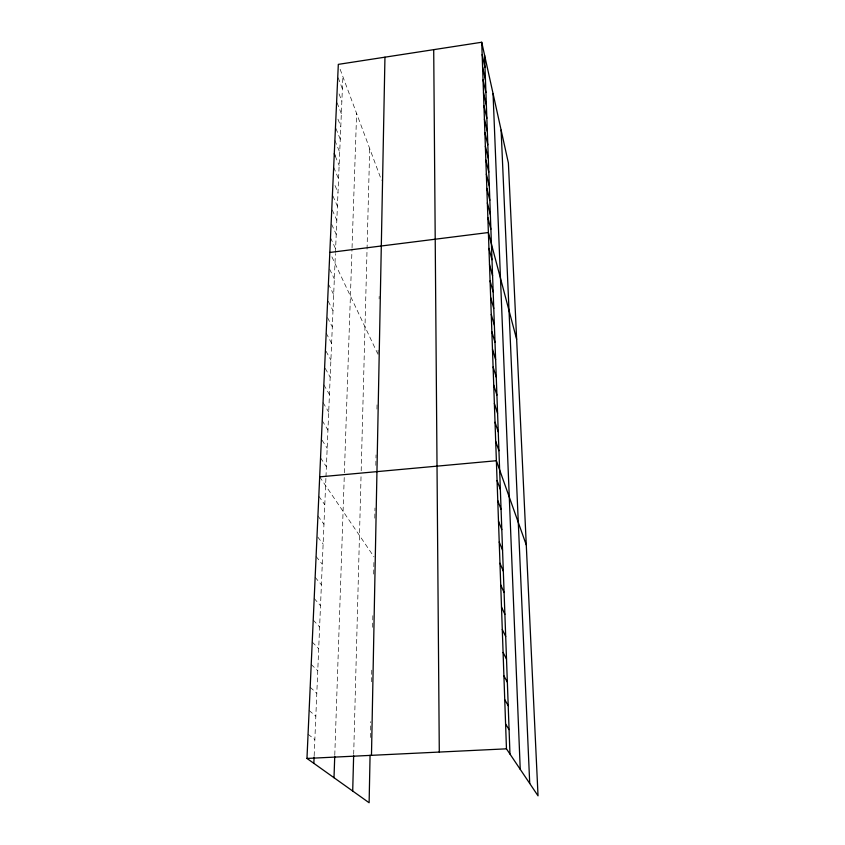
<?xml version="1.0" encoding="UTF-8"?>
<svg xmlns="http://www.w3.org/2000/svg" width="845" height="845" viewBox="0 0 845 845"><rect width="100%" height="100%" fill="white"/><g stroke="black" fill="none" stroke-linecap="round" stroke-linejoin="round"><path stroke-width="0.63" stroke-dasharray="4.22 3.17" d="M370.427 737.484L370.733 721.651M371.525 681.767L371.8 667.93M372.613 627.296L372.867 614.442M373.67 574.082L373.912 561.798M374.779 518.154L374.979 508.025M375.824 465.352L376.036 454.906M376.944 409.096L377.071 402.896M378.032 354.456L378.127 349.555M379.13 298.95L379.183 296.384M353.685 754.31L361.047 475.936M361.185 470.781L369.709 148.583M334.778 754.997L344.306 475.27M344.39 472.756L352.006 248.958M352.048 247.722L356.622 113.483M314.16 755.821L325.916 478.038M325.969 476.781L335.402 253.658M335.454 252.444L342.901 76.663M308.066 734.263L314.847 739.523M309.133 710.539L315.84 716.159M310.189 687.281L316.801 693.238M311.213 664.455L317.762 670.74M312.228 642.052L318.692 648.654M313.22 620.061L319.611 626.969M314.192 598.482L320.508 605.675M315.153 577.293L321.396 584.761M316.093 556.485L322.262 564.217M317.773 537.05L323.117 544.043M317.921 515.968L323.962 524.206M318.808 496.247L324.786 504.718M319.685 476.865L374.008 556.876M320.551 457.821L326.392 466.736M322.029 440.108L327.173 448.22M322.22 420.694L327.945 430.02M323.043 402.59L328.705 412.117M323.846 384.802L329.444 394.509M325.251 368.399L330.184 377.187M326.022 351.203L330.902 360.139M326.181 333.152L331.61 343.376M327.522 317.646L332.307 326.867M328.261 301.264L332.993 310.633M328.399 283.962L333.669 294.641M329.634 269.164L334.335 278.903M331.884 256.827L377.504 353.337M330.479 237.72L335.613 248.789M331.652 224.326L336.225 234.403M332.286 210.035L336.817 220.218M332.919 195.956L337.408 206.233M335.032 185.53L338 192.449M333.669 167.236L338.57 178.855M335.254 156.082L339.141 165.451M334.873 140.428L339.701 152.237M335.951 128.503L340.25 139.214M337.947 119.166L340.788 126.359M337.102 102.815L341.327 113.684M339.067 93.89L341.855 101.178M338.222 77.835L342.383 88.841M340.144 69.29L381.496 180.196"/><path stroke-width="1.27" d="M371.473 755.335L384.95 57.175M370.068 755.261L369.128 802.75L306.967 758.44L338.317 64.368L481.724 42.25L508.384 162.979L538.033 795.832L506.461 748.828L481.724 42.25M352.703 791.047L353.643 755.567M334.007 777.717L334.736 756.264M313.844 763.341L314.108 757.067M329.825 252.454L488.378 232.533L516.644 339.331M319.685 476.865L496.374 460.726L526.277 544.94M306.967 758.44L506.461 748.828M505.595 724.017L509.081 729.615M504.74 699.681L508.204 705.659M503.905 675.831L507.349 682.168M503.081 652.446L506.514 659.121M502.279 629.504L505.69 636.507M501.497 606.995L504.887 614.315M500.726 584.92L504.095 592.546M499.965 563.256L503.314 571.167M334.271 153.737L335.254 156.082M499.215 541.994L502.553 550.179M498.487 521.111L501.803 529.572M497.768 500.62L501.064 509.334M497.061 480.499L500.346 489.445M495.698 441.312L498.941 450.723M495.022 422.236L498.254 431.869M494.367 403.487L497.578 413.332M493.723 385.066L496.913 395.101M493.089 366.962L496.268 377.187M492.466 349.165L495.624 359.569M491.853 331.662L494.99 342.246M491.251 314.446L494.378 325.209M490.66 297.524L493.765 308.436M490.079 280.878L493.163 291.947M489.498 264.506L492.572 275.724M488.938 248.388L491.991 259.742M487.861 217.598L490.882 229.217M487.343 202.895L490.353 214.63M486.836 188.403L489.836 200.254M486.34 174.133L489.318 186.101M485.843 160.064L488.811 172.137M485.357 146.206L488.315 158.385M484.882 132.559L487.818 144.822M484.407 119.092L487.333 131.461M483.942 105.826L486.857 118.279M483.488 92.749L486.382 105.287M483.034 79.863L485.917 92.485M482.59 67.146L485.452 79.852M482.157 54.608L484.998 67.389M501.117 130.088L529.72 783.463M493.047 93.52L520.235 769.33M484.555 55.094L509.968 754.046M433.707 49.654L439.294 752.071"/></g></svg>
